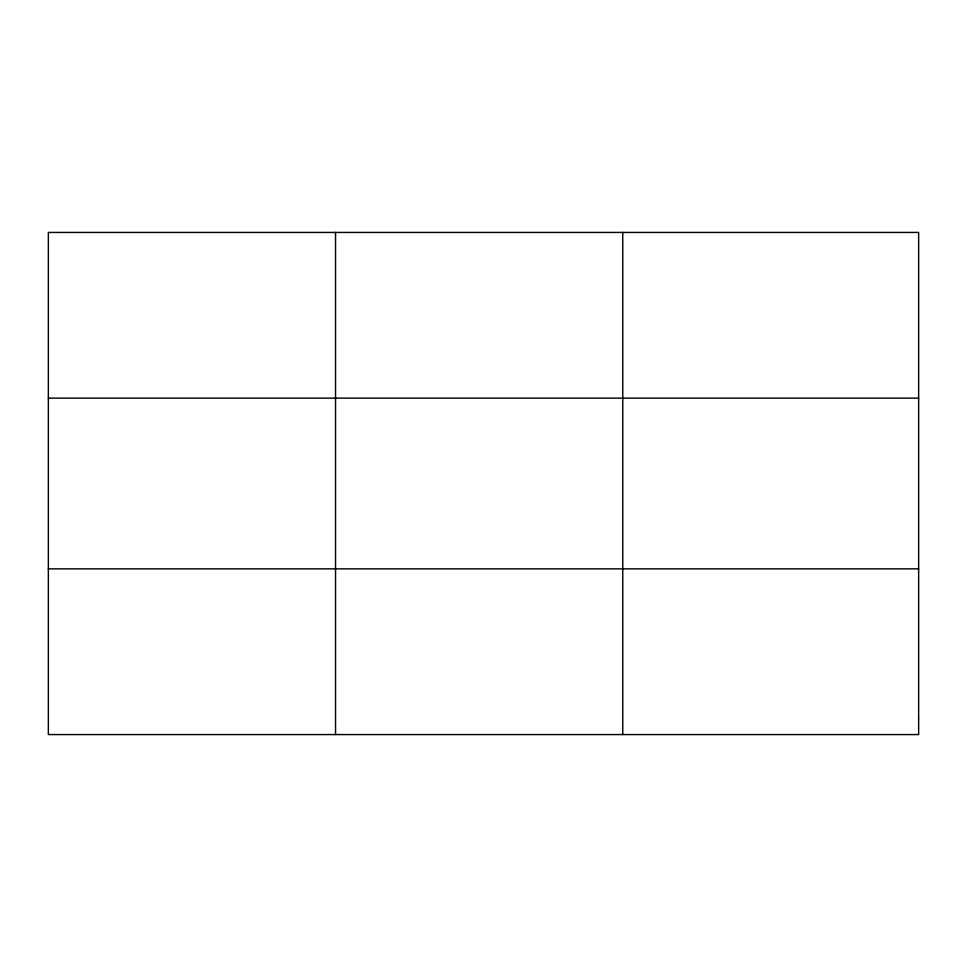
<?xml version="1.0" encoding="UTF-8"?>
<svg xmlns="http://www.w3.org/2000/svg" width="967" height="967" viewBox="0 0 967 967"><rect width="100%" height="100%" fill="white"/><g stroke="black" fill="none" stroke-linecap="round" stroke-linejoin="round"><path stroke-width="1.45" d="M335.549 734.569L335.549 232.431M622.748 734.569L622.748 232.431M48.35 398.138L918.65 398.138M48.35 568.862L918.65 568.862M918.65 717.997L918.65 734.569L48.35 734.569L48.35 232.431L918.65 232.431L918.65 717.997"/></g></svg>
